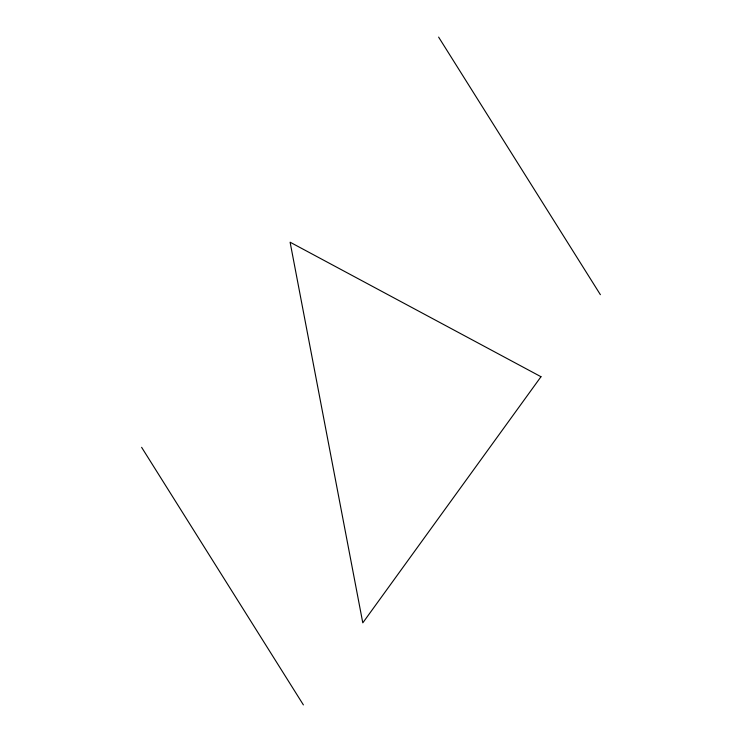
<?xml version="1.0" encoding="UTF-8"?>
<svg xmlns="http://www.w3.org/2000/svg" width="742" height="742" viewBox="0 0 742 742"><rect width="100%" height="100%" fill="white"/><g stroke="black" fill="none" stroke-linecap="round" stroke-linejoin="round"><path stroke-width="1.11" d="M438.605 37.1L600.389 294.685M141.611 447.315L303.395 704.9M540.992 376.723L362.792 622.853L290.103 242.207L540.992 376.723"/></g></svg>
